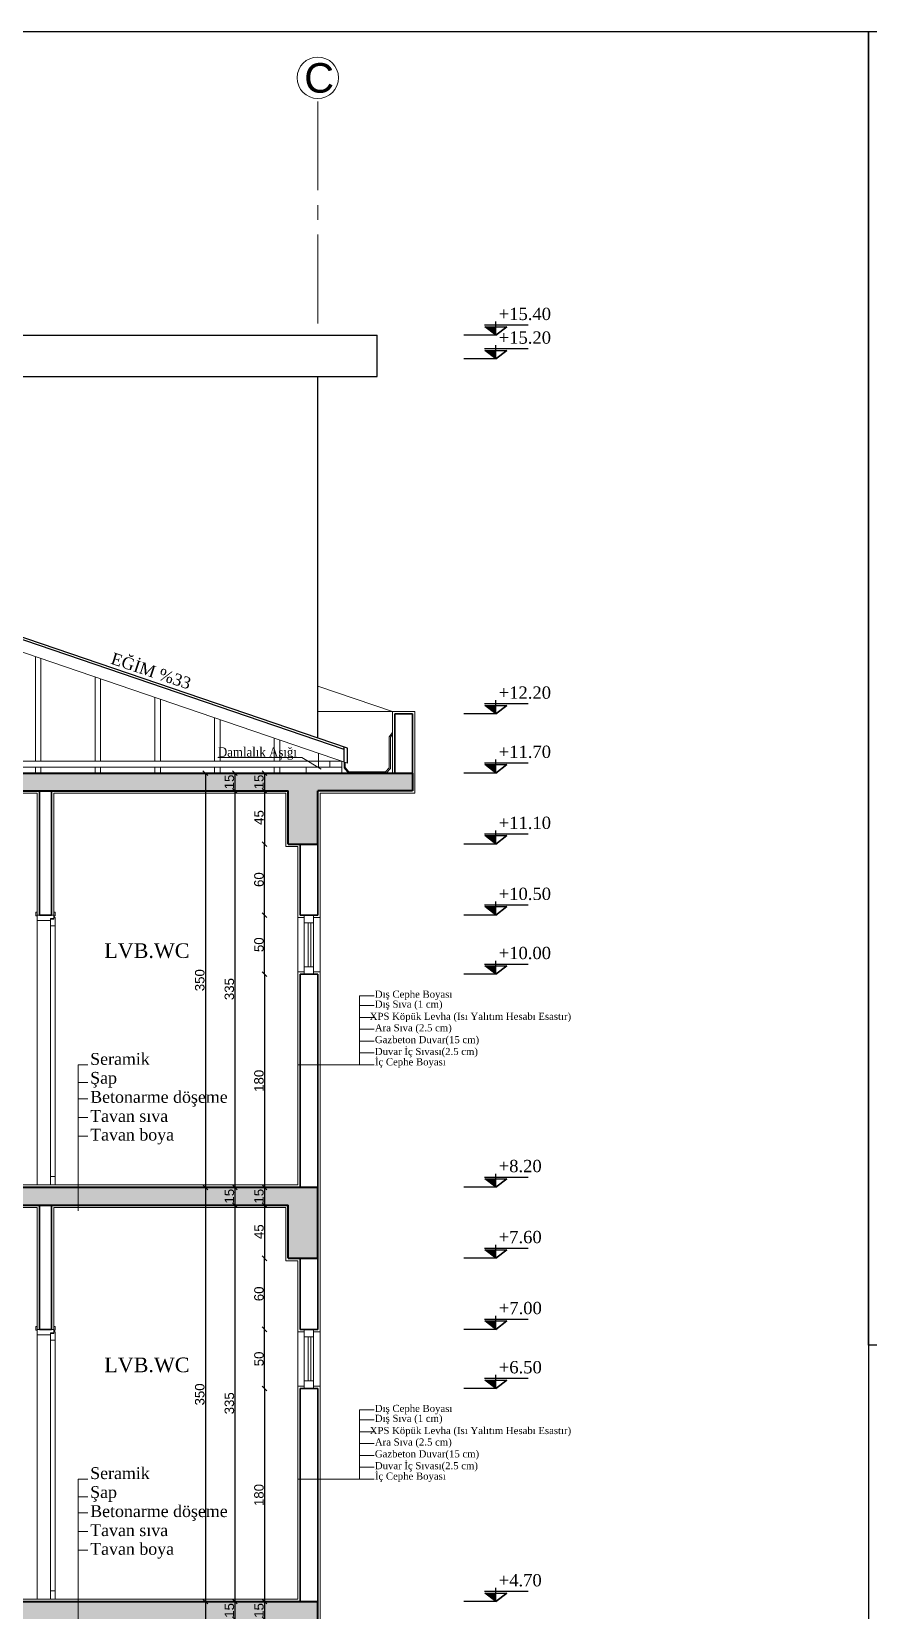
# Model space of a CAD drawing. Header units: centimetres. Extents: x 14449 to 53524, y -19051 to -10746.
# Drawn here: x 21336 to 22043, y -17917 to -16583 of the extents above; entities that cross this region are included whole.
import ezdxf

# ---------------------------------------------------------------- set-up
doc = ezdxf.new("R2010")
doc.units = ezdxf.units.CM
doc.linetypes.add('CENTER2', pattern=[112.5, 75, -12.5, 12.5, -12.5])
doc.layers.add('KOT', color=1, linetype='Continuous')
doc.layers.add('Yazi', color=7, linetype='Continuous')
for name, color, linetype, lineweight in [('malzeme cizgisi', 242, 'Continuous', 20), ('P-AKS', 255, 'Continuous', 5), ('P-ÖLÇÜ İÇ', 243, 'Continuous', 0), ('rtm-cam', 141, 'Continuous', 9), ('rtm-duv tugla', 22, 'Continuous', 35), ('rtm-kapı-ahsap', 35, 'Continuous', 13), ('rtm-kesit katmanı-04', 33, 'Continuous', 25), ('rtm-kesit katmanı-05', 153, 'Continuous', 20), ('rtm-kesit katmanı-06', 136, 'Continuous', 15), ('rtm-mhl-yazı-malzeme', 7, 'Continuous', 13), ('rtm-pen-ahsap', 35, 'Continuous', 13), ('rtm-sembol kot yazı', 7, 'Continuous', 20), ('rtm-sembol malzeme cizgisi', 242, 'Continuous', 20), ('rtm-sıva', 252, 'Continuous', 15), ('rtm-tarama-betonarme', 51, 'Continuous', 13), ('rtm-tas_betonarme', 50, 'Continuous', 40)]:
    doc.layers.add(name, color=color, linetype=linetype, lineweight=lineweight)
doc.styles.add('arial_1_18', font='arial.ttf', dxfattribs={"height": 0.2})
doc.styles.get("Standard").update_dxf_attribs({"font": 'arial.ttf'})
doc.styles.add('times new roman_1_18', font='times.ttf', dxfattribs={"height": 0.2})
doc.styles.add('VAZ-OLCU', font='times.ttf', dxfattribs={"height": 60})
doc.styles.add('ölçü', font='times.ttf', dxfattribs={"height": 10})
doc.dimstyles.new('İÇ ÖLÇÜ', dxfattribs={"dimtxt": 8, "dimasz": 4, "dimexe": 1.25, "dimexo": 0.625, "dimtad": 1, "dimdec": 0, "dimtxsty": 'Standard', "dimblk": 'OBLIQUE', "dimcen": 2.5, "dimse1": 1, "dimse2": 1, "dimclrd": 256, "dimclrt": 256, "dimadec": 0, "dimazin": 0, "dimtfac": 1, "dimtdec": 0, "dimtmove": 1, "dimatfit": 3, "dimldrblk": 'OBLIQUE', "dimfxl": 1, "dimarcsym": 0})
pattern_1 = [(45, (-13698.372, -11789.541), (-6.735192, 6.735192), []), (45, (-13691.6365, -11789.541), (-6.735192, 6.735192), [4.7625, -2.38125])]

# ---------------------------------------------------------------- blocks, each defined once
blk = doc.blocks.new('kotson')
at = {"layer": 'KOT'}
blk.add_hatch(color=256, dxfattribs=at).paths.add_polyline_path([(0.3, 13.6), (18, 0), (18, 13.6)])
for p, q in [((70, 16), (0, 16)), ((18, 0), (0.3, 13.6)), ((0.3, 13.6), (35.6, 13.6)), ((18, 0), (18, 21.9)), ((35.6, 13.6), (18, 0)), ((18, 0), (35.6, 13.6)), ((18, 0), (18, 13.6)), ((18, 0), (-33.7, 0))]:
    blk.add_line(p, q, dxfattribs=at)
blk = doc.blocks.new('_Oblique')
at = {"color": 0, "linetype": 'ByBlock', "lineweight": -2}
blk.add_line((-0.5, -0.5), (0.5, 0.5), dxfattribs=at)
blk = doc.blocks.new('*D4959')
at = {"layer": 'Defpoints', "color": 0, "lineweight": 30, "transparency": 16777216}
for p in [(21530.5, -17210), (21530.5, -17225), (21533, -17225)]:
    blk.add_point(p, dxfattribs=at)
at = {"layer": 'P-ÖLÇÜ İÇ', "lineweight": -2, "transparency": 16777216}
blk.add_line((21533, -17210), (21533, -17225), dxfattribs=at)
at = {"layer": 'P-ÖLÇÜ İÇ', "lineweight": -2, "transparency": 16777216, "xscale": 4, "yscale": 4, "zscale": 4}
for p, rotation in [((21533, -17210), 90), ((21533, -17225), 270)]:
    blk.add_blockref('_Oblique', p, dxfattribs=dict(at, rotation=rotation))
at = {"layer": 'P-ÖLÇÜ İÇ', "transparency": 16777216, "insert": (21528.3, -17217.5), "char_height": 8, "attachment_point": 5, "rotation": 90}
blk.add_mtext('15', dxfattribs=at)
blk = doc.blocks.new('*D4960')
at = {"layer": 'Defpoints', "color": 0, "lineweight": 30, "transparency": 16777216}
for p in [(21530.5, -17225), (21533, -17270), (21533, -17270)]:
    blk.add_point(p, dxfattribs=at)
at = {"layer": 'P-ÖLÇÜ İÇ', "lineweight": -2, "transparency": 16777216}
blk.add_line((21533, -17225), (21533, -17270), dxfattribs=at)
at = {"layer": 'P-ÖLÇÜ İÇ', "lineweight": -2, "transparency": 16777216, "xscale": 4, "yscale": 4, "zscale": 4}
for p, rotation in [((21533, -17225), 90), ((21533, -17270), 270)]:
    blk.add_blockref('_Oblique', p, dxfattribs=dict(at, rotation=rotation))
at = {"layer": 'P-ÖLÇÜ İÇ', "transparency": 16777216, "insert": (21528.3, -17247.5), "char_height": 8, "attachment_point": 5, "rotation": 90}
blk.add_mtext('45', dxfattribs=at)
blk = doc.blocks.new('*D4961')
at = {"layer": 'Defpoints', "color": 0, "lineweight": 30, "transparency": 16777216}
for p in [(21533, -17380), (21529.7, -17560), (21533, -17560)]:
    blk.add_point(p, dxfattribs=at)
at = {"layer": 'P-ÖLÇÜ İÇ', "lineweight": -2, "transparency": 16777216}
blk.add_line((21533, -17380), (21533, -17560), dxfattribs=at)
at = {"layer": 'P-ÖLÇÜ İÇ', "lineweight": -2, "transparency": 16777216, "xscale": 4, "yscale": 4, "zscale": 4}
for p, rotation in [((21533, -17380), 90), ((21533, -17560), 270)]:
    blk.add_blockref('_Oblique', p, dxfattribs=dict(at, rotation=rotation))
at = {"layer": 'P-ÖLÇÜ İÇ', "transparency": 16777216, "insert": (21528.3, -17470), "char_height": 8, "attachment_point": 5, "rotation": 90}
blk.add_mtext('180', dxfattribs=at)
blk = doc.blocks.new('*D4962')
at = {"layer": 'Defpoints', "color": 0, "lineweight": 30, "transparency": 16777216}
for p in [(21529.7, -17560), (21533, -17575), (21533, -17575)]:
    blk.add_point(p, dxfattribs=at)
at = {"layer": 'P-ÖLÇÜ İÇ', "lineweight": -2, "transparency": 16777216}
blk.add_line((21533, -17560), (21533, -17575), dxfattribs=at)
at = {"layer": 'P-ÖLÇÜ İÇ', "lineweight": -2, "transparency": 16777216, "xscale": 4, "yscale": 4, "zscale": 4}
for p, rotation in [((21533, -17560), 90), ((21533, -17575), 270)]:
    blk.add_blockref('_Oblique', p, dxfattribs=dict(at, rotation=rotation))
at = {"layer": 'P-ÖLÇÜ İÇ', "transparency": 16777216, "insert": (21528.3, -17567.5), "char_height": 8, "attachment_point": 5, "rotation": 90}
blk.add_mtext('15', dxfattribs=at)
blk = doc.blocks.new('*D4963')
at = {"layer": 'Defpoints', "color": 0, "lineweight": 30, "transparency": 16777216}
for p in [(21533, -17575), (21532, -17620), (21533, -17620)]:
    blk.add_point(p, dxfattribs=at)
at = {"layer": 'P-ÖLÇÜ İÇ', "lineweight": -2, "transparency": 16777216}
blk.add_line((21533, -17575), (21533, -17620), dxfattribs=at)
at = {"layer": 'P-ÖLÇÜ İÇ', "lineweight": -2, "transparency": 16777216, "xscale": 4, "yscale": 4, "zscale": 4}
for p, rotation in [((21533, -17575), 90), ((21533, -17620), 270)]:
    blk.add_blockref('_Oblique', p, dxfattribs=dict(at, rotation=rotation))
at = {"layer": 'P-ÖLÇÜ İÇ', "transparency": 16777216, "insert": (21528.3, -17597.5), "char_height": 8, "attachment_point": 5, "rotation": 90}
blk.add_mtext('45', dxfattribs=at)
blk = doc.blocks.new('*D4964')
at = {"layer": 'Defpoints', "color": 0, "lineweight": 30, "transparency": 16777216}
for p in [(21532, -17730), (21533, -17910), (21533, -17910)]:
    blk.add_point(p, dxfattribs=at)
at = {"layer": 'P-ÖLÇÜ İÇ', "lineweight": -2, "transparency": 16777216}
blk.add_line((21533, -17730), (21533, -17910), dxfattribs=at)
at = {"layer": 'P-ÖLÇÜ İÇ', "lineweight": -2, "transparency": 16777216, "xscale": 4, "yscale": 4, "zscale": 4}
for p, rotation in [((21533, -17730), 90), ((21533, -17910), 270)]:
    blk.add_blockref('_Oblique', p, dxfattribs=dict(at, rotation=rotation))
at = {"layer": 'P-ÖLÇÜ İÇ', "transparency": 16777216, "insert": (21528.3, -17820), "char_height": 8, "attachment_point": 5, "rotation": 90}
blk.add_mtext('180', dxfattribs=at)
blk = doc.blocks.new('*D4936')
at = {"layer": 'Defpoints', "color": 0, "lineweight": 30, "transparency": 16777216}
for p in [(21533, -17910), (21533, -17925), (21533, -17925)]:
    blk.add_point(p, dxfattribs=at)
at = {"layer": 'P-ÖLÇÜ İÇ', "lineweight": -2, "transparency": 16777216}
blk.add_line((21533, -17910), (21533, -17925), dxfattribs=at)
at = {"layer": 'P-ÖLÇÜ İÇ', "lineweight": -2, "transparency": 16777216, "xscale": 4, "yscale": 4, "zscale": 4}
for p, rotation in [((21533, -17910), 90), ((21533, -17925), 270)]:
    blk.add_blockref('_Oblique', p, dxfattribs=dict(at, rotation=rotation))
at = {"layer": 'P-ÖLÇÜ İÇ', "transparency": 16777216, "insert": (21528.3, -17917.5), "char_height": 8, "attachment_point": 5, "rotation": 90}
blk.add_mtext('15', dxfattribs=at)
blk = doc.blocks.new('*D4945')
at = {"layer": 'Defpoints', "color": 0, "lineweight": 30, "transparency": 16777216}
for p in [(21505.5, -17210), (21505.5, -17225), (21508, -17225)]:
    blk.add_point(p, dxfattribs=at)
at = {"layer": 'P-ÖLÇÜ İÇ', "lineweight": -2, "transparency": 16777216}
blk.add_line((21508, -17210), (21508, -17225), dxfattribs=at)
at = {"layer": 'P-ÖLÇÜ İÇ', "lineweight": -2, "transparency": 16777216, "xscale": 4, "yscale": 4, "zscale": 4}
for p, rotation in [((21508, -17210), 90), ((21508, -17225), 270)]:
    blk.add_blockref('_Oblique', p, dxfattribs=dict(at, rotation=rotation))
at = {"layer": 'P-ÖLÇÜ İÇ', "transparency": 16777216, "insert": (21503.3, -17217.5), "char_height": 8, "attachment_point": 5, "rotation": 90}
blk.add_mtext('15', dxfattribs=at)
blk = doc.blocks.new('*D4946')
at = {"layer": 'Defpoints', "color": 0, "lineweight": 30, "transparency": 16777216}
for p in [(21480.5, -17210), (21480.5, -17560), (21483, -17560)]:
    blk.add_point(p, dxfattribs=at)
at = {"layer": 'P-ÖLÇÜ İÇ', "lineweight": -2, "transparency": 16777216}
blk.add_line((21483, -17210), (21483, -17560), dxfattribs=at)
at = {"layer": 'P-ÖLÇÜ İÇ', "lineweight": -2, "transparency": 16777216, "xscale": 4, "yscale": 4, "zscale": 4}
for p, rotation in [((21483, -17210), 90), ((21483, -17560), 270)]:
    blk.add_blockref('_Oblique', p, dxfattribs=dict(at, rotation=rotation))
at = {"layer": 'P-ÖLÇÜ İÇ', "transparency": 16777216, "insert": (21478.3, -17385), "char_height": 8, "attachment_point": 5, "rotation": 90}
blk.add_mtext('350', dxfattribs=at)
blk = doc.blocks.new('*D4947')
at = {"layer": 'Defpoints', "color": 0, "lineweight": 30, "transparency": 16777216}
for p in [(21508, -17225), (21508, -17560), (21508, -17560)]:
    blk.add_point(p, dxfattribs=at)
at = {"layer": 'P-ÖLÇÜ İÇ', "lineweight": -2, "transparency": 16777216}
blk.add_line((21508, -17225), (21508, -17560), dxfattribs=at)
at = {"layer": 'P-ÖLÇÜ İÇ', "lineweight": -2, "transparency": 16777216, "xscale": 4, "yscale": 4, "zscale": 4}
for p, rotation in [((21508, -17225), 90), ((21508, -17560), 270)]:
    blk.add_blockref('_Oblique', p, dxfattribs=dict(at, rotation=rotation))
at = {"layer": 'P-ÖLÇÜ İÇ', "transparency": 16777216, "insert": (21503.3, -17392.5), "char_height": 8, "attachment_point": 5, "rotation": 90}
blk.add_mtext('335', dxfattribs=at)
blk = doc.blocks.new('*D4948')
at = {"layer": 'Defpoints', "color": 0, "lineweight": 30, "transparency": 16777216}
for p in [(21508, -17560), (21508, -17575), (21508, -17575)]:
    blk.add_point(p, dxfattribs=at)
at = {"layer": 'P-ÖLÇÜ İÇ', "lineweight": -2, "transparency": 16777216}
blk.add_line((21508, -17560), (21508, -17575), dxfattribs=at)
at = {"layer": 'P-ÖLÇÜ İÇ', "lineweight": -2, "transparency": 16777216, "xscale": 4, "yscale": 4, "zscale": 4}
for p, rotation in [((21508, -17560), 90), ((21508, -17575), 270)]:
    blk.add_blockref('_Oblique', p, dxfattribs=dict(at, rotation=rotation))
at = {"layer": 'P-ÖLÇÜ İÇ', "transparency": 16777216, "insert": (21503.3, -17567.5), "char_height": 8, "attachment_point": 5, "rotation": 90}
blk.add_mtext('15', dxfattribs=at)
blk = doc.blocks.new('*D4949')
at = {"layer": 'Defpoints', "color": 0, "lineweight": 30, "transparency": 16777216}
for p in [(21508, -17575), (21508, -17910), (21508, -17910)]:
    blk.add_point(p, dxfattribs=at)
at = {"layer": 'P-ÖLÇÜ İÇ', "lineweight": -2, "transparency": 16777216}
blk.add_line((21508, -17575), (21508, -17910), dxfattribs=at)
at = {"layer": 'P-ÖLÇÜ İÇ', "lineweight": -2, "transparency": 16777216, "xscale": 4, "yscale": 4, "zscale": 4}
for p, rotation in [((21508, -17575), 90), ((21508, -17910), 270)]:
    blk.add_blockref('_Oblique', p, dxfattribs=dict(at, rotation=rotation))
at = {"layer": 'P-ÖLÇÜ İÇ', "transparency": 16777216, "insert": (21503.3, -17742.5), "char_height": 8, "attachment_point": 5, "rotation": 90}
blk.add_mtext('335', dxfattribs=at)
blk = doc.blocks.new('*D4950')
at = {"layer": 'Defpoints', "color": 0, "lineweight": 30, "transparency": 16777216}
for p in [(21508, -17910), (21508, -17925), (21508, -17925)]:
    blk.add_point(p, dxfattribs=at)
at = {"layer": 'P-ÖLÇÜ İÇ', "lineweight": -2, "transparency": 16777216}
blk.add_line((21508, -17910), (21508, -17925), dxfattribs=at)
at = {"layer": 'P-ÖLÇÜ İÇ', "lineweight": -2, "transparency": 16777216, "xscale": 4, "yscale": 4, "zscale": 4}
for p, rotation in [((21508, -17910), 90), ((21508, -17925), 270)]:
    blk.add_blockref('_Oblique', p, dxfattribs=dict(at, rotation=rotation))
at = {"layer": 'P-ÖLÇÜ İÇ', "transparency": 16777216, "insert": (21503.3, -17917.5), "char_height": 8, "attachment_point": 5, "rotation": 90}
blk.add_mtext('15', dxfattribs=at)
blk = doc.blocks.new('*D4955')
at = {"layer": 'Defpoints', "color": 0, "lineweight": 30, "transparency": 16777216}
for p in [(21483, -17560), (21483, -17910), (21483, -17910)]:
    blk.add_point(p, dxfattribs=at)
at = {"layer": 'P-ÖLÇÜ İÇ', "lineweight": -2, "transparency": 16777216}
blk.add_line((21483, -17560), (21483, -17910), dxfattribs=at)
at = {"layer": 'P-ÖLÇÜ İÇ', "lineweight": -2, "transparency": 16777216, "xscale": 4, "yscale": 4, "zscale": 4}
for p, rotation in [((21483, -17560), 90), ((21483, -17910), 270)]:
    blk.add_blockref('_Oblique', p, dxfattribs=dict(at, rotation=rotation))
at = {"layer": 'P-ÖLÇÜ İÇ', "transparency": 16777216, "insert": (21478.3, -17735), "char_height": 8, "attachment_point": 5, "rotation": 90}
blk.add_mtext('350', dxfattribs=at)
blk = doc.blocks.new('*D4956')
at = {"layer": 'Defpoints', "color": 0, "lineweight": 30, "transparency": 16777216}
for p in [(21483, -17910), (21483, -18360), (21483, -18360)]:
    blk.add_point(p, dxfattribs=at)
at = {"layer": 'P-ÖLÇÜ İÇ', "lineweight": -2, "transparency": 16777216}
blk.add_line((21483, -17910), (21483, -18360), dxfattribs=at)
at = {"layer": 'P-ÖLÇÜ İÇ', "lineweight": -2, "transparency": 16777216, "xscale": 4, "yscale": 4, "zscale": 4}
for p, rotation in [((21483, -17910), 90), ((21483, -18360), 270)]:
    blk.add_blockref('_Oblique', p, dxfattribs=dict(at, rotation=rotation))
at = {"layer": 'P-ÖLÇÜ İÇ', "transparency": 16777216, "insert": (21478.3, -18135), "char_height": 8, "attachment_point": 5, "rotation": 90}
blk.add_mtext('450', dxfattribs=at)
blk = doc.blocks.new('*D4965')
at = {"layer": 'Defpoints', "color": 0, "lineweight": 30, "transparency": 16777216}
for p in [(21533, -17680), (21533, -17680), (21533, -17730)]:
    blk.add_point(p, dxfattribs=at)
at = {"layer": 'P-ÖLÇÜ İÇ', "lineweight": -2, "transparency": 16777216}
blk.add_line((21533, -17730), (21533, -17680), dxfattribs=at)
at = {"layer": 'P-ÖLÇÜ İÇ', "lineweight": -2, "transparency": 16777216, "xscale": 4, "yscale": 4, "zscale": 4}
for p, rotation in [((21533, -17680), 90), ((21533, -17730), 270)]:
    blk.add_blockref('_Oblique', p, dxfattribs=dict(at, rotation=rotation))
at = {"layer": 'P-ÖLÇÜ İÇ', "transparency": 16777216, "insert": (21528.3, -17705), "char_height": 8, "attachment_point": 5, "rotation": 90}
blk.add_mtext('50', dxfattribs=at)
blk = doc.blocks.new('*D4966')
at = {"layer": 'Defpoints', "color": 0, "lineweight": 30, "transparency": 16777216}
for p in [(21533, -17620), (21533, -17620), (21533, -17680)]:
    blk.add_point(p, dxfattribs=at)
at = {"layer": 'P-ÖLÇÜ İÇ', "lineweight": -2, "transparency": 16777216}
blk.add_line((21533, -17680), (21533, -17620), dxfattribs=at)
at = {"layer": 'P-ÖLÇÜ İÇ', "lineweight": -2, "transparency": 16777216, "xscale": 4, "yscale": 4, "zscale": 4}
for p, rotation in [((21533, -17620), 90), ((21533, -17680), 270)]:
    blk.add_blockref('_Oblique', p, dxfattribs=dict(at, rotation=rotation))
at = {"layer": 'P-ÖLÇÜ İÇ', "transparency": 16777216, "insert": (21528.3, -17650), "char_height": 8, "attachment_point": 5, "rotation": 90}
blk.add_mtext('60', dxfattribs=at)
blk = doc.blocks.new('*D4967')
at = {"layer": 'Defpoints', "color": 0, "lineweight": 30, "transparency": 16777216}
for p in [(21533, -17330), (21533, -17330), (21533, -17380)]:
    blk.add_point(p, dxfattribs=at)
at = {"layer": 'P-ÖLÇÜ İÇ', "lineweight": -2, "transparency": 16777216}
blk.add_line((21533, -17380), (21533, -17330), dxfattribs=at)
at = {"layer": 'P-ÖLÇÜ İÇ', "lineweight": -2, "transparency": 16777216, "xscale": 4, "yscale": 4, "zscale": 4}
for p, rotation in [((21533, -17330), 90), ((21533, -17380), 270)]:
    blk.add_blockref('_Oblique', p, dxfattribs=dict(at, rotation=rotation))
at = {"layer": 'P-ÖLÇÜ İÇ', "transparency": 16777216, "insert": (21528.3, -17355), "char_height": 8, "attachment_point": 5, "rotation": 90}
blk.add_mtext('50', dxfattribs=at)
blk = doc.blocks.new('*D4968')
at = {"layer": 'Defpoints', "color": 0, "lineweight": 30, "transparency": 16777216}
for p in [(21533, -17270), (21533, -17270), (21533, -17330)]:
    blk.add_point(p, dxfattribs=at)
at = {"layer": 'P-ÖLÇÜ İÇ', "lineweight": -2, "transparency": 16777216}
blk.add_line((21533, -17330), (21533, -17270), dxfattribs=at)
at = {"layer": 'P-ÖLÇÜ İÇ', "lineweight": -2, "transparency": 16777216, "xscale": 4, "yscale": 4, "zscale": 4}
for p, rotation in [((21533, -17270), 90), ((21533, -17330), 270)]:
    blk.add_blockref('_Oblique', p, dxfattribs=dict(at, rotation=rotation))
at = {"layer": 'P-ÖLÇÜ İÇ', "transparency": 16777216, "insert": (21528.3, -17300), "char_height": 8, "attachment_point": 5, "rotation": 90}
blk.add_mtext('60', dxfattribs=at)

msp = doc.modelspace()

# ---------------------------------------------------------------- hatches: boundary and pattern name
at = {"layer": 'rtm-tarama-betonarme'}
h = msp.add_hatch(dxfattribs=at)
h.set_pattern_fill('ANSI33', color=256, scale=1.5, style=0)
h.set_pattern_definition(pattern_1)
h.paths.add_polyline_path([(20987.6, -17210), (20608, -17210), (20608, -17225), (20688, -17225), (20688, -17270), (20718, -17270), (20718, -17225), (20987.6, -17225)])
h.paths.add_polyline_path([(21658, -17210), (20987.6, -17210), (20987.6, -17225), (21163, -17225), (21163, -17270), (21193, -17270), (21193, -17225), (21553, -17225), (21553, -17270), (21578, -17270), (21578, -17225), (21658, -17225)])
h = msp.add_hatch(dxfattribs=at)
h.set_pattern_fill('ANSI33', color=256, scale=1.5, style=0)
h.set_pattern_definition([(45, (-13698.372, -11439.541), (-6.735192, 6.735192), []), (45, (-13691.6365, -11439.541), (-6.735192, 6.735192), [4.7625, -2.38125])])
h.paths.add_polyline_path([(21193, -17575), (21553, -17575), (21553, -17620), (21578, -17620), (21578, -17560), (20688, -17560), (20688, -17620), (20718, -17620), (20718, -17575), (21163, -17575), (21163, -17620), (21193, -17620)])
h = msp.add_hatch(dxfattribs=at)
h.set_pattern_fill('ANSI33', color=256, scale=1.5, style=0)
h.set_pattern_definition(pattern_1)
h.paths.add_polyline_path([(21193, -17925), (21553, -17925), (21553, -17970), (21578, -17970), (21578, -17910), (20688, -17910), (20688, -17970), (20718, -17970), (20718, -17925), (21163, -17925), (21163, -17970), (21193, -17970)])

# ---------------------------------------------------------------- linework, layer by layer
at = {"color": 2, "lineweight": 25}
for points in [[(19683, -16583.5), (22043.1, -16583.5), (22043.1, -18783.5), (19683, -18783.5)], [(22043.1, -17693.3), (22043.1, -16583.5), (23824.3, -16583.5), (23824.3, -17693.3)]]:
    msp.add_lwpolyline(points, close=True, dxfattribs=at)
at = {"layer": 'malzeme cizgisi'}
for p, q in [((21613.3, -17398.1), (21625.5, -17398.1)), ((21613.3, -17406.5), (21625.5, -17406.5)), ((21613.3, -17416.5), (21625.5, -17416.5)), ((21613.3, -17426.5), (21625.5, -17426.5)), ((21613.3, -17436.5), (21625.5, -17436.5)), ((21613.3, -17446.5), (21625.5, -17446.5)), ((21383.7, -17456.5), (21375.6, -17456.5)), ((21375.6, -17456.5), (21375.6, -17580)), ((21613.3, -17456.5), (21625.5, -17456.5)), ((21383.7, -17471.5), (21375.6, -17471.5)), ((21375.6, -17485.1), (21383.7, -17485.1)), ((21375.6, -17500.9), (21383.7, -17500.9)), ((21375.6, -17516.7), (21383.7, -17516.7)), ((21613.3, -17748.1), (21625.5, -17748.1)), ((21613.3, -17756.5), (21625.5, -17756.5)), ((21613.3, -17766.5), (21625.5, -17766.5)), ((21613.3, -17776.5), (21625.5, -17776.5)), ((21613.3, -17786.5), (21625.5, -17786.5)), ((21383.7, -17806.5), (21375.6, -17806.5)), ((21375.6, -17806.5), (21375.6, -17930)), ((21613.3, -17796.5), (21625.5, -17796.5)), ((21613.3, -17806.5), (21625.5, -17806.5)), ((21383.7, -17821.5), (21375.6, -17821.5)), ((21375.6, -17835.1), (21383.7, -17835.1)), ((21375.6, -17850.9), (21383.7, -17850.9)), ((21375.6, -17866.7), (21383.7, -17866.7))]:
    msp.add_line(p, q, dxfattribs=at)
for points in [[(21613.3, -17398.1), (21613.3, -17456.5)], [(21613.3, -17456.5), (21561, -17456.5)], [(21613.3, -17748.1), (21613.3, -17806.5)], [(21613.3, -17806.5), (21561, -17806.5)]]:
    msp.add_lwpolyline(points, dxfattribs=at)
at = {"layer": 'P-AKS', "linetype": 'CENTER2'}
msp.add_lwpolyline([(21578, -16830), (21578, -16640)], dxfattribs=at)
at = {"layer": 'P-AKS', "linetype": 'Continuous'}
msp.add_circle((21578, -16622.5), 17.5, dxfattribs=at)
at = {"layer": 'P-ÖLÇÜ İÇ'}
for points in [[(21600.2, -17200.6), (21600.2, -17205.6), (21603.9, -17210), (21635.6, -17210), (21639.3, -17206), (21639.3, -17179.7), (21641, -17177.5)], [(21601.2, -17201), (21601.2, -17205.3), (21604.3, -17209), (21635.2, -17209), (21638.3, -17205.6), (21638.3, -17179.3), (21641, -17175.8)]]:
    msp.add_lwpolyline(points, dxfattribs=at)
at = {"layer": 'rtm-cam'}
for p, q in [((21572.1, -17373.6), (21572.1, -17336.4)), ((21572.1, -17723.6), (21572.1, -17686.4))]:
    msp.add_line(p, q, dxfattribs=at)
at = {"layer": 'rtm-duv tugla'}
for p, q in [((21643, -17210), (21643, -17160)), ((21643, -17160), (21658, -17160)), ((21658, -17160), (21658, -17210)), ((21343, -17225), (21343, -17330)), ((21353, -17225), (21353, -17330)), ((21563, -17270), (21563, -17330)), ((21578, -17270), (21578, -17330)), ((21343, -17330), (21353, -17330)), ((21563, -17330), (21578, -17330)), ((21563, -17380), (21563, -17560)), ((21563, -17380), (21578, -17380)), ((21578, -17380), (21578, -17560)), ((21343, -17575), (21343, -17680)), ((21353, -17575), (21353, -17680)), ((21563, -17620), (21563, -17680)), ((21578, -17620), (21578, -17680)), ((21343, -17680), (21353, -17680)), ((21563, -17680), (21578, -17680)), ((21563, -17730), (21563, -17910)), ((21563, -17730), (21578, -17730)), ((21578, -17730), (21578, -17910))]:
    msp.add_line(p, q, dxfattribs=at)
at = {"layer": 'rtm-kapı-ahsap'}
for p, q in [((21339.9, -17327.5), (21341, -17327.5)), ((21339.9, -17330.6), (21339.9, -17327.5)), ((21341, -17327.5), (21341, -17330.6)), ((21355, -17327.5), (21355, -17330.6)), ((21356, -17327.5), (21355, -17327.5)), ((21356, -17330.6), (21356, -17327.5)), ((21341, -17330.6), (21339.9, -17330.6)), ((21341, -17334.5), (21341, -17330)), ((21355, -17330), (21341, -17330)), ((21352.1, -17334.5), (21341, -17334.5)), ((21341, -17334.5), (21341, -17558)), ((21352.1, -17333), (21352.1, -17334.5)), ((21355, -17333), (21352.1, -17333)), ((21352.2, -17333.5), (21352.2, -17557.9)), ((21352.2, -17333.5), (21355.1, -17333.5)), ((21356, -17339.1), (21352.2, -17339.1)), ((21355, -17330), (21355, -17333)), ((21355, -17330.6), (21356, -17330.6)), ((21355, -17332), (21356, -17332)), ((21355.1, -17333.5), (21355.1, -17332)), ((21356, -17557.9), (21356, -17332)), ((21356, -17550.9), (21352.2, -17550.9)), ((21352.2, -17557.9), (21356, -17557.9)), ((21339.9, -17677.5), (21341, -17677.5)), ((21339.9, -17680.6), (21339.9, -17677.5)), ((21341, -17680.6), (21339.9, -17680.6)), ((21341, -17677.5), (21341, -17680.6)), ((21341, -17684.5), (21341, -17680)), ((21355, -17680), (21341, -17680)), ((21352.1, -17684.5), (21341, -17684.5)), ((21341, -17684.5), (21341, -17908)), ((21352.1, -17683), (21352.1, -17684.5)), ((21355, -17683), (21352.1, -17683)), ((21352.2, -17683.5), (21352.2, -17907.9)), ((21352.2, -17683.5), (21355.1, -17683.5)), ((21356, -17689.1), (21352.2, -17689.1)), ((21355, -17677.5), (21355, -17680.6)), ((21356, -17677.5), (21355, -17677.5)), ((21355, -17680), (21355, -17683)), ((21355, -17680.6), (21356, -17680.6)), ((21355, -17682), (21356, -17682)), ((21355.1, -17683.5), (21355.1, -17682)), ((21356, -17680.6), (21356, -17677.5)), ((21356, -17907.9), (21356, -17682)), ((21356, -17900.9), (21352.2, -17900.9)), ((21352.2, -17907.9), (21356, -17907.9))]:
    msp.add_line(p, q, dxfattribs=at)
at = {"layer": 'rtm-kapı-ahsap', "const_width": 0.388}
for points in [[(21355.6, -17331.1, 1), (21355.6, -17331.7, 1)], [(21355.6, -17681.1, 1), (21355.6, -17681.7, 1)]]:
    msp.add_lwpolyline(points, format="xyb", close=True, dxfattribs=at)
at = {"layer": 'rtm-kesit katmanı-04', "lineweight": 30}
for p, q in [((21123, -16840), (21628, -16840)), ((21628, -16875), (21628, -16840)), ((21123, -16875), (21628, -16875)), ((21578, -17180.4), (21578, -16875)), ((21603.2, -17189), (21133, -17028.6)), ((21600.2, -17190.1), (21133, -17030.7)), ((21600.2, -17200.6), (21600.2, -17187.9)), ((21603.2, -17201.6), (21603.2, -17189))]:
    msp.add_line(p, q, dxfattribs=at)
at = {"layer": 'rtm-kesit katmanı-04', "lineweight": 20}
for p, q in [((21603.2, -17201.6), (21133, -17041.3)), ((21641, -17158), (21578, -17158)), ((21641, -17158), (21604.1, -17158))]:
    msp.add_line(p, q, dxfattribs=at)
at = {"layer": 'rtm-kesit katmanı-05'}
for p, q in [((21339.4, -17200), (21339.4, -17111.7)), ((21344.1, -17113.3), (21344.1, -17200)), ((21389.8, -17200), (21389.8, -17128.9)), ((21394.5, -17130.5), (21394.5, -17200)), ((21440.3, -17200), (21440.3, -17146.1)), ((21445, -17147.7), (21445, -17200)), ((21490.8, -17200), (21490.8, -17163.3)), ((21495.5, -17164.9), (21495.5, -17200)), ((21541.2, -17200), (21541.2, -17180.5)), ((21545.9, -17182.1), (21545.9, -17200)), ((21339.4, -17210), (21339.4, -17205)), ((21344.1, -17205), (21344.1, -17210)), ((21389.8, -17210), (21389.8, -17205)), ((21394.5, -17205), (21394.5, -17210)), ((21440.3, -17210), (21440.3, -17205)), ((21445, -17205), (21445, -17210)), ((21490.8, -17210), (21490.8, -17205)), ((21495.5, -17205), (21495.5, -17210)), ((21541.2, -17210), (21541.2, -17205)), ((21545.9, -17205), (21545.9, -17210))]:
    msp.add_line(p, q, dxfattribs=at)
msp.add_lwpolyline([(21578.5, -17193.2), (21578.5, -17205)], dxfattribs=at)
at = {"layer": 'rtm-kesit katmanı-06'}
for points in [[(20677.8, -17200), (21588.2, -17200)], [(20677.8, -17205), (21588.2, -17205)], [(21568.2, -17205), (21598.2, -17205), (21598.2, -17210), (21568.2, -17210), (21568.2, -17205)], [(21588.2, -17200), (21598.2, -17200), (21598.2, -17205), (21588.2, -17205), (21588.2, -17200)]]:
    msp.add_lwpolyline(points, dxfattribs=at)
at = {"layer": 'rtm-pen-ahsap'}
for p, q in [((21561, -17330.1), (21561, -17380)), ((21566.4, -17330), (21566.4, -17373.6)), ((21566.4, -17336.4), (21574.3, -17336.4)), ((21569.9, -17336.4), (21569.9, -17373.6)), ((21574.3, -17330), (21574.3, -17373.6)), ((21580.1, -17378), (21580.1, -17332.2)), ((21566.4, -17373.6), (21574.3, -17373.6)), ((21561, -17680.1), (21561, -17730)), ((21566.4, -17680), (21566.4, -17723.6)), ((21566.4, -17686.4), (21574.3, -17686.4)), ((21569.9, -17686.4), (21569.9, -17723.6)), ((21574.3, -17680), (21574.3, -17723.6)), ((21580.1, -17728), (21580.1, -17682.2)), ((21566.4, -17723.6), (21574.3, -17723.6))]:
    msp.add_line(p, q, dxfattribs=at)
for points in [[(21566.4, -17373.6), (21566.4, -17380), (21574.3, -17380), (21574.3, -17373.6)], [(21566.4, -17723.6), (21566.4, -17730), (21574.3, -17730), (21574.3, -17723.6)]]:
    msp.add_lwpolyline(points, dxfattribs=at)
at = {"layer": 'rtm-sembol malzeme cizgisi'}
for points in [[(21564.6, -17196.7), (21493.5, -17196.7)], [(21564.6, -17196.7), (21580.8, -17206.7)]]:
    msp.add_lwpolyline(points, dxfattribs=at)
at = {"layer": 'rtm-sıva'}
msp.add_line((21641, -17158), (21578, -17136.5), dxfattribs=at)
for points in [[(21574.3, -17332), (21580, -17332), (21580, -17227), (21660, -17227), (21660, -17158), (21641, -17158), (21641, -17210)], [(21566.4, -17378), (21561, -17378), (21561, -17558), (21195, -17558), (21195, -17227), (21341, -17227), (21341, -17330)], [(21355, -17330), (21355, -17227), (21551, -17227), (21551, -17272), (21561, -17272), (21561, -17332), (21566.4, -17332)], [(21574.3, -17378), (21580, -17378), (21580, -17682), (21574.3, -17682)], [(21566.4, -17728), (21561, -17728), (21561, -17908), (21195, -17908), (21195, -17577), (21341, -17577), (21341, -17680)], [(21355, -17680), (21355, -17577), (21551, -17577), (21551, -17622), (21561, -17622), (21561, -17682), (21566.4, -17682)], [(21574.3, -17728), (21580, -17728), (21580, -18132), (21574.3, -18132)]]:
    msp.add_lwpolyline(points, dxfattribs=at)
at = {"layer": 'rtm-tas_betonarme'}
for p, q in [((20608, -17210), (21658, -17210)), ((21658, -17210), (21658, -17225)), ((21193, -17225), (21553, -17225)), ((21553, -17270), (21553, -17225)), ((21578, -17270), (21578, -17225)), ((21658, -17225), (21578, -17225)), ((21553, -17270), (21578, -17270)), ((20688, -17560), (21578, -17560)), ((21578, -17620), (21578, -17560)), ((21193, -17575), (21553, -17575)), ((21553, -17620), (21553, -17575)), ((21553, -17620), (21578, -17620)), ((20688, -17910), (21578, -17910)), ((21578, -17970), (21578, -17910))]:
    msp.add_line(p, q, dxfattribs=at)

# ---------------------------------------------------------------- block references
at = {"layer": 'KOT', "xscale": 0.525, "yscale": 0.525, "zscale": 0.525}
for p in [(21718.9, -16840), (21718.9, -16860), (21718.9, -17160), (21718.9, -17210), (21718.9, -17270), (21718.9, -17330), (21718.9, -17380), (21718.9, -17560), (21718.9, -17620), (21718.9, -17680), (21718.9, -17730), (21718.9, -17910)]:
    msp.add_blockref('kotson', p, dxfattribs=at)

# ---------------------------------------------------------------- texts
at = {"layer": 'P-AKS', "linetype": 'Continuous', "style": 'arial_1_18'}
msp.add_text('C', height=25, dxfattribs=at).set_placement((21566.5, -16635.1))
at = {"layer": 'rtm-mhl-yazı-malzeme', "style": 'times new roman_1_18', "width": 0.9}
msp.add_text('Damlalık Aşığı', height=8, dxfattribs=at).set_placement((21493.6, -17196.2))
at = {"layer": 'rtm-mhl-yazı-malzeme', "style": 'ölçü'}
for p in [(21397.6, -17366.2), (21397.6, -17716.2)]:
    msp.add_text('LVB.WC', height=12.35, dxfattribs=at).set_placement(p)
at = {"layer": 'rtm-mhl-yazı-malzeme', "linetype": 'Continuous', "lineweight": 0, "style": 'times new roman_1_18'}
for s, p in [('Seramik', (21385.7, -17456.5)), ('Şap', (21385.7, -17472.5)), ('Betonarme döşeme', (21385.7, -17488.6)), ('Tavan sıva', (21385.7, -17504.7)), ('Tavan boya', (21385.7, -17520.5)), ('Seramik', (21385.7, -17806.5)), ('Şap', (21385.7, -17822.5)), ('Betonarme döşeme', (21385.7, -17838.6)), ('Tavan sıva', (21385.7, -17854.7)), ('Tavan boya', (21385.7, -17870.5))]:
    msp.add_text(s, height=10, dxfattribs=at).set_placement(p)
at = {"layer": 'rtm-mhl-yazı-malzeme', "linetype": 'Continuous', "lineweight": 0, "char_height": 10, "style": 'times new roman_1_18'}
for s, width, insert, attachment_point in [('{\\H0.6x;Dış Cephe }{\\H0.6x;Boyası}', 118.454, (21626.2, -17393.8), 1), ('{\\H0.6x;Dış Sıva (1 cm)}', 74.194, (21626.2, -17402.2), 1), ('{\\H0.6x;XPS Köpük Levha (Isı Yalıtım Hesabı Esastır) }', 201.3, (21792, -17412.5), 3), ('{\\H0.6x;Ara Sıva (2.5 cm)}', 99.385, (21626.2, -17422.2), 1), ('{\\H0.6x;Gazbeton Duvar(15 cm)}', 87.897, (21626.2, -17432.2), 1), ('{\\H0.6x;Duvar İç Sıvası(2.5 cm)}', 87.048, (21626.2, -17442.2), 1), ('{\\H0.6x;İç Cephe Boyası}', 70.595, (21626.2, -17451), 1), ('{\\H0.6x;Dış Cephe }{\\H0.6x;Boyası}', 118.454, (21626.2, -17743.8), 1), ('{\\H0.6x;Dış Sıva (1 cm)}', 74.194, (21626.2, -17752.2), 1), ('{\\H0.6x;XPS Köpük Levha (Isı Yalıtım Hesabı Esastır) }', 201.3, (21792, -17762.5), 3), ('{\\H0.6x;Ara Sıva (2.5 cm)}', 99.385, (21626.2, -17772.2), 1), ('{\\H0.6x;Gazbeton Duvar(15 cm)}', 87.897, (21626.2, -17782.2), 1), ('{\\H0.6x;Duvar İç Sıvası(2.5 cm)}', 87.048, (21626.2, -17792.2), 1), ('{\\H0.6x;İç Cephe Boyası}', 70.595, (21626.2, -17801), 1)]:
    msp.add_mtext_dynamic_manual_height_columns(s, width=width, gutter_width=12.5, heights=[10.3], dxfattribs=dict(at, insert=insert, attachment_point=attachment_point))
at = {"layer": 'rtm-sembol kot yazı', "style": 'VAZ-OLCU'}
for s, p in [('+15.40', (21730.8, -16827.2, -91.9)), ('+15.20', (21730.8, -16847.2, -91.9)), ('+12.20', (21730.8, -17147.2, -91.9)), ('+11.70', (21730.8, -17197.2, -91.9)), ('+11.10', (21730.8, -17257.2, -91.9)), ('+10.50', (21730.8, -17317.2, -91.9)), ('+10.00', (21730.8, -17367.2, -91.9)), ('+8.20', (21730.8, -17547.2, -91.9)), ('+7.60', (21730.8, -17607.2, -91.9)), ('+7.00', (21730.9, -17667.2, -91.9)), ('+6.50', (21730.9, -17717.2, -91.9)), ('+4.70', (21730.8, -17897.2, -91.9))]:
    msp.add_text(s, height=10.4, dxfattribs=at).set_placement(p)
at = {"layer": 'Yazi', "color": 7, "linetype": 'Continuous', "lineweight": -3, "style": 'times new roman_1_18'}
msp.add_text('EĞİM %33', height=10, rotation=341.6944, dxfattribs=at).set_placement((21402.3, -17117.4))

# ---------------------------------------------------------------- dimensions: what is measured, and where the dimension line sits
at = {"layer": 'P-ÖLÇÜ İÇ'}
for base, p1, p2, picture, middle in [((21483, -17560), (21480.5, -17210), (21480.5, -17560), '*D4946', (21478.3, -17385)), ((21508, -17225), (21505.5, -17210), (21505.5, -17225), '*D4945', (21503.3, -17217.5)), ((21533, -17225), (21530.5, -17210), (21530.5, -17225), '*D4959', (21528.3, -17217.5)), ((21508, -17560), (21508, -17225), (21508, -17560), '*D4947', (21503.3, -17392.5)), ((21533, -17270), (21530.5, -17225), (21533, -17270), '*D4960', (21528.3, -17247.5)), ((21533, -17270), (21533, -17330), (21533, -17270), '*D4968', (21528.3, -17300)), ((21533, -17330), (21533, -17380), (21533, -17330), '*D4967', (21528.3, -17355)), ((21533, -17560), (21533, -17380), (21529.7, -17560), '*D4961', (21528.3, -17470)), ((21483, -17910), (21483, -17560), (21483, -17910), '*D4955', (21478.3, -17735)), ((21508, -17575), (21508, -17560), (21508, -17575), '*D4948', (21503.3, -17567.5)), ((21533, -17575), (21529.7, -17560), (21533, -17575), '*D4962', (21528.3, -17567.5)), ((21508, -17910), (21508, -17575), (21508, -17910), '*D4949', (21503.3, -17742.5)), ((21533, -17620), (21533, -17575), (21532, -17620), '*D4963', (21528.3, -17597.5)), ((21533, -17620), (21533, -17680), (21533, -17620), '*D4966', (21528.3, -17650)), ((21533, -17680), (21533, -17730), (21533, -17680), '*D4965', (21528.3, -17705)), ((21533, -17910), (21532, -17730), (21533, -17910), '*D4964', (21528.3, -17820)), ((21483, -18360), (21483, -17910), (21483, -18360), '*D4956', (21478.3, -18135)), ((21508, -17925), (21508, -17910), (21508, -17925), '*D4950', (21503.3, -17917.5)), ((21533, -17925), (21533, -17910), (21533, -17925), '*D4936', (21528.3, -17917.5))]:
    dim = msp.add_linear_dim(base=base, p1=p1, p2=p2, angle=90, dimstyle='İÇ ÖLÇÜ', dxfattribs=at)
    dim.commit()
    dim.dimension.update_dxf_attribs({"geometry": picture, "text_midpoint": middle})

doc.saveas('drawing.dxf')
